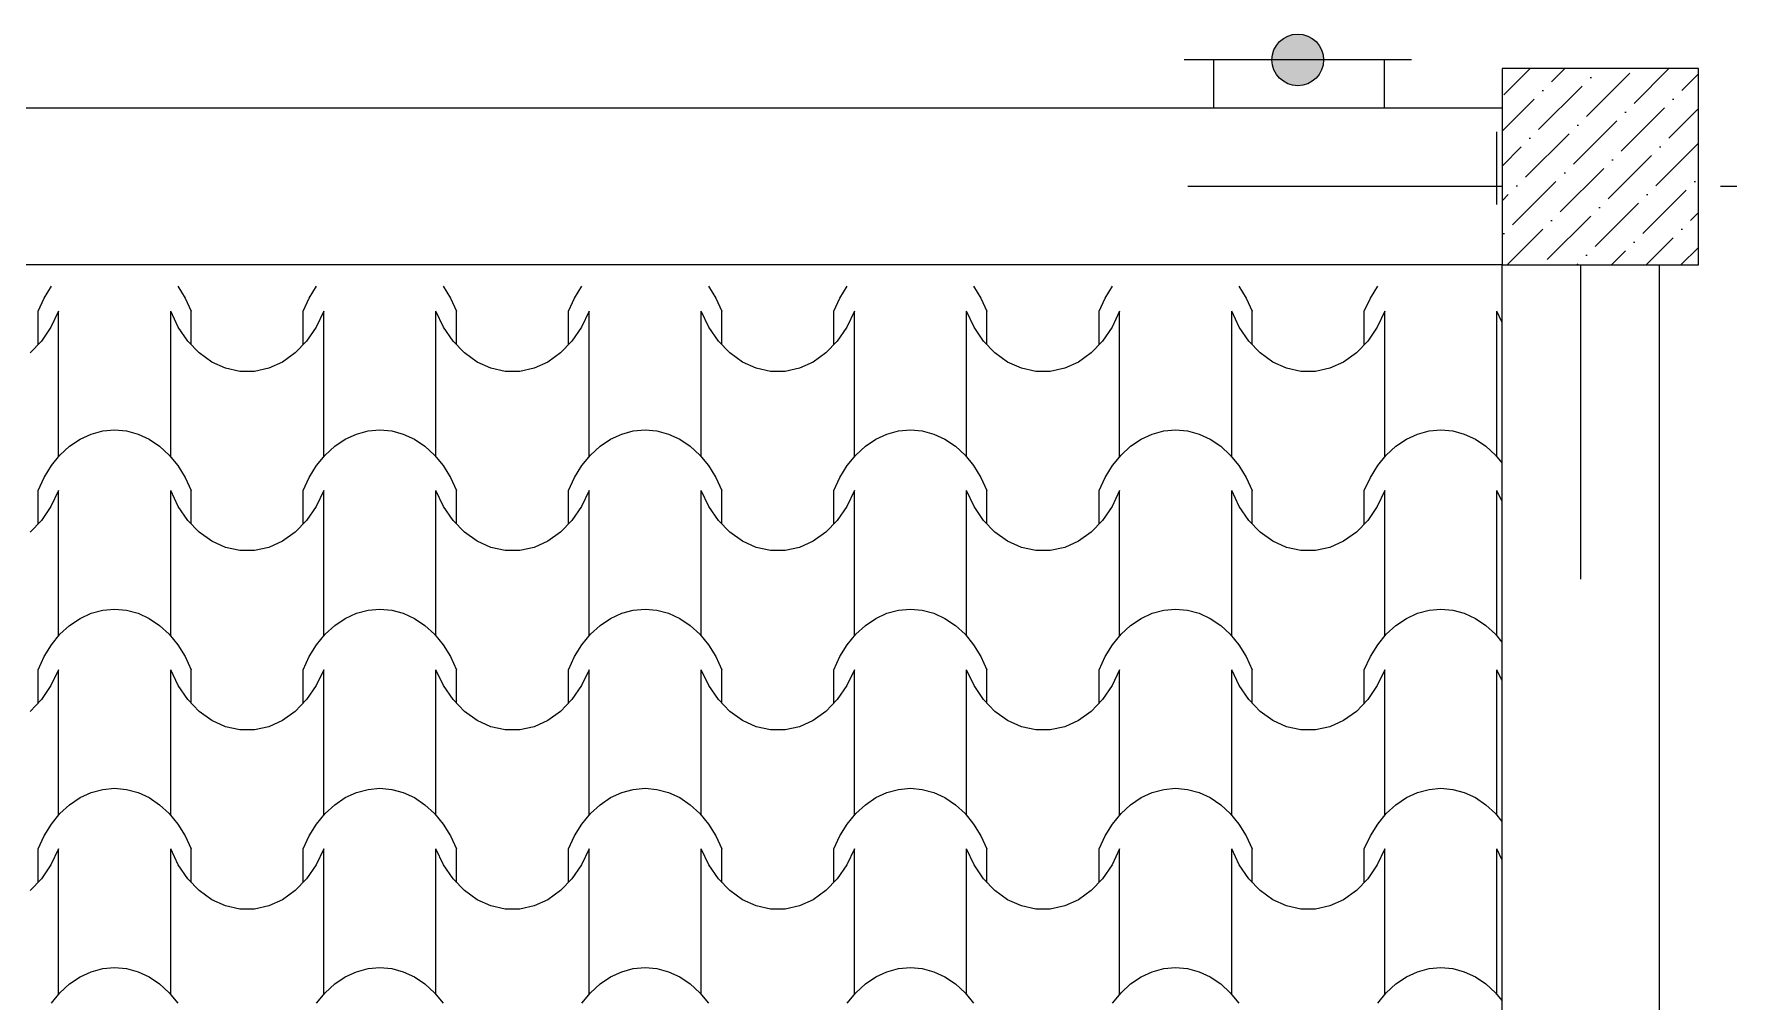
# Model space of a CAD drawing. Header units: millimetres. Extents: x 42452 to 2852333, y -419346 to 834876.
# Drawn here: x 2639287 to 2643624, y 671785 to 674249 of the extents above; entities that cross this region are included whole.
import ezdxf

# ---------------------------------------------------------------- set-up
doc = ezdxf.new("R2010")
doc.units = ezdxf.units.MM
doc.layers.add('memar', color=7, linetype='Continuous', lineweight=25)

msp = doc.modelspace()

# ---------------------------------------------------------------- hatches: boundary and pattern name
at = {"layer": 'memar', "lineweight": 25}
h = msp.add_hatch(color=256, dxfattribs=at)
h.dxf.hatch_style = 1
h.paths.add_polyline_path([(2642440.16201, 674183.56566, 1), (2642571.71499, 674183.56566, 1)])
h = msp.add_hatch(dxfattribs=at)
h.set_pattern_fill('ANSI36', color=256, scale=500)
h.set_pattern_definition([(45, (884787.793, 3130561.63), (33.1456304, 121.533978), [156.25, -31.25, 0, -31.25])])
h.paths.add_polyline_path([(2643026.33493, 674161.54702), (2643026.33493, 673661.54702), (2643526.33493, 673661.54702), (2643526.33493, 674161.54702)])

# ---------------------------------------------------------------- linework, layer by layer
at = {"layer": 'memar', "linetype": 'Continuous', "lineweight": 25}
for p, q in [((2642795.20881, 674183.56566), (2642216.66818, 674183.56566)), ((2642291.44554, 674183.56566), (2642291.44554, 674061.54702)), ((2642726.33493, 674183.56566), (2642726.33493, 674061.54702))]:
    msp.add_line(p, q, dxfattribs=at)
at = {"layer": 'memar', "color": 7, "linetype": 'Continuous', "lineweight": 25}
for p, q in [((2643013.21787, 673815.01278), (2643013.21787, 674000.08647)), ((2643624.40106, 673861.55539), (2643582.21356, 673861.55539)), ((2639297.64066, 673543.73813), (2639312.93007, 673576.98216)), ((2639312.93007, 673576.98216), (2639331.66538, 673607.20782)), ((2639653.65039, 673607.20782), (2639672.38569, 673576.98216)), ((2639672.38569, 673576.98216), (2639687.67511, 673543.73813)), ((2639973.20015, 673543.73813), (2639988.48957, 673576.98216)), ((2639988.48957, 673576.98216), (2640007.22488, 673607.20782)), ((2640329.20988, 673607.20782), (2640347.94519, 673576.98216)), ((2640347.94519, 673576.98216), (2640363.23461, 673543.73813)), ((2640648.75964, 673543.73813), (2640664.04906, 673576.98216)), ((2640664.04906, 673576.98216), (2640682.78437, 673607.20782)), ((2641004.76937, 673607.20782), (2641023.50468, 673576.98216)), ((2641023.50468, 673576.98216), (2641038.7941, 673543.73813)), ((2641324.31914, 673543.73813), (2641339.60856, 673576.98216)), ((2641339.60856, 673576.98216), (2641358.34386, 673607.20782)), ((2641680.32887, 673607.20782), (2641699.06417, 673576.98216)), ((2641699.06417, 673576.98216), (2641714.35359, 673543.73813)), ((2641999.87863, 673543.73813), (2642015.16805, 673576.98216)), ((2642015.16805, 673576.98216), (2642033.90336, 673607.20782)), ((2642355.88836, 673607.20782), (2642374.62367, 673576.98216)), ((2642374.62367, 673576.98216), (2642389.91309, 673543.73813)), ((2642675.43812, 673543.73813), (2642690.72754, 673576.98216)), ((2642690.72754, 673576.98216), (2642709.46285, 673607.20782)), ((2639297.64066, 673458.65413), (2639297.64066, 673543.73813)), ((2639349.89536, 673543.73813), (2639330.5762, 673503.22893)), ((2639349.89536, 673358.66444), (2639349.89536, 673543.73813)), ((2639635.4204, 673358.66444), (2639635.4204, 673543.73813)), ((2639654.73957, 673503.22893), (2639635.4204, 673543.73813)), ((2639687.67511, 673458.65413), (2639687.67511, 673543.73813)), ((2639973.20015, 673458.65413), (2639973.20015, 673543.73813)), ((2640025.45486, 673543.73813), (2640006.13569, 673503.22893)), ((2640025.45486, 673358.66444), (2640025.45486, 673543.73813)), ((2640310.9799, 673358.66444), (2640310.9799, 673543.73813)), ((2640330.29906, 673503.22893), (2640310.9799, 673543.73813)), ((2640363.23461, 673458.65413), (2640363.23461, 673543.73813)), ((2640648.75964, 673458.65413), (2640648.75964, 673543.73813)), ((2640701.01435, 673543.73813), (2640681.69519, 673503.22893)), ((2640701.01435, 673358.66444), (2640701.01435, 673543.73813)), ((2640986.53939, 673358.66444), (2640986.53939, 673543.73813)), ((2641005.85855, 673503.22893), (2640986.53939, 673543.73813)), ((2641038.7941, 673458.65413), (2641038.7941, 673543.73813)), ((2641324.31914, 673458.65413), (2641324.31914, 673543.73813)), ((2641376.57385, 673543.73813), (2641357.25468, 673503.22893)), ((2641376.57385, 673358.66444), (2641376.57385, 673543.73813)), ((2641662.09888, 673358.66444), (2641662.09888, 673543.73813)), ((2641681.41805, 673503.22893), (2641662.09888, 673543.73813)), ((2641714.35359, 673458.65413), (2641714.35359, 673543.73813)), ((2641999.87863, 673458.65413), (2641999.87863, 673543.73813)), ((2642052.13334, 673543.73813), (2642032.81418, 673503.22893)), ((2642052.13334, 673358.66444), (2642052.13334, 673543.73813)), ((2642337.65838, 673358.66444), (2642337.65838, 673543.73813)), ((2642356.97754, 673503.22893), (2642337.65838, 673543.73813)), ((2642389.91309, 673458.65413), (2642389.91309, 673543.73813)), ((2642675.43812, 673458.65413), (2642675.43812, 673543.73813)), ((2642727.69283, 673543.73813), (2642708.37367, 673503.22893)), ((2642727.69283, 673358.66444), (2642727.69283, 673543.73813)), ((2643013.21787, 673358.66444), (2643013.21787, 673543.73813)), ((2643025.96417, 673517.01117), (2643013.21787, 673543.73813)), ((2639330.5762, 673503.22893), (2639306.15847, 673467.49899)), ((2639679.1573, 673467.49899), (2639654.73957, 673503.22893)), ((2640006.13569, 673503.22893), (2639981.71796, 673467.49899)), ((2640354.7168, 673467.49899), (2640330.29906, 673503.22893)), ((2640681.69519, 673503.22893), (2640657.27745, 673467.49899)), ((2641030.27629, 673467.49899), (2641005.85855, 673503.22893)), ((2641357.25468, 673503.22893), (2641332.83695, 673467.49899)), ((2641705.83578, 673467.49899), (2641681.41805, 673503.22893)), ((2642032.81418, 673503.22893), (2642008.39644, 673467.49899)), ((2642381.39528, 673467.49899), (2642356.97754, 673503.22893)), ((2642708.37367, 673503.22893), (2642683.95593, 673467.49899)), ((2639306.15847, 673467.49899), (2639277.35074, 673437.58517)), ((2639707.96503, 673437.58517), (2639679.1573, 673467.49899)), ((2639740.32678, 673414.35552), (2639707.96503, 673437.58517)), ((2639952.91023, 673437.58517), (2639920.54848, 673414.35552)), ((2639981.71796, 673467.49899), (2639952.91023, 673437.58517)), ((2640383.52452, 673437.58517), (2640354.7168, 673467.49899)), ((2640415.88628, 673414.35552), (2640383.52452, 673437.58517)), ((2640628.46972, 673437.58517), (2640596.10797, 673414.35552)), ((2640657.27745, 673467.49899), (2640628.46972, 673437.58517)), ((2641059.08402, 673437.58517), (2641030.27629, 673467.49899)), ((2641091.44577, 673414.35552), (2641059.08402, 673437.58517)), ((2641304.02922, 673437.58517), (2641271.66747, 673414.35552)), ((2641332.83695, 673467.49899), (2641304.02922, 673437.58517)), ((2641734.64351, 673437.58517), (2641705.83578, 673467.49899)), ((2641767.00526, 673414.35552), (2641734.64351, 673437.58517)), ((2641979.58871, 673437.58517), (2641947.22696, 673414.35552)), ((2642008.39644, 673467.49899), (2641979.58871, 673437.58517)), ((2642410.20301, 673437.58517), (2642381.39528, 673467.49899)), ((2642442.56476, 673414.35552), (2642410.20301, 673437.58517)), ((2642655.14821, 673437.58517), (2642622.78645, 673414.35552)), ((2642683.95593, 673467.49899), (2642655.14821, 673437.58517)), ((2639775.30346, 673398.48415), (2639740.32678, 673414.35552)), ((2639811.88007, 673390.43163), (2639775.30346, 673398.48415)), ((2639885.5718, 673398.48415), (2639848.9952, 673390.43163)), ((2639920.54848, 673414.35552), (2639885.5718, 673398.48415)), ((2640450.86295, 673398.48415), (2640415.88628, 673414.35552)), ((2640487.43956, 673390.43163), (2640450.86295, 673398.48415)), ((2640561.1313, 673398.48415), (2640524.55469, 673390.43163)), ((2640596.10797, 673414.35552), (2640561.1313, 673398.48415)), ((2641126.42244, 673398.48415), (2641091.44577, 673414.35552)), ((2641162.99905, 673390.43163), (2641126.42244, 673398.48415)), ((2641236.69079, 673398.48415), (2641200.11418, 673390.43163)), ((2641271.66747, 673414.35552), (2641236.69079, 673398.48415)), ((2641801.98194, 673398.48415), (2641767.00526, 673414.35552)), ((2641838.55855, 673390.43163), (2641801.98194, 673398.48415)), ((2641912.25029, 673398.48415), (2641875.67368, 673390.43163)), ((2641947.22696, 673414.35552), (2641912.25029, 673398.48415)), ((2642477.54143, 673398.48415), (2642442.56476, 673414.35552)), ((2642514.11804, 673390.43163), (2642477.54143, 673398.48415)), ((2642587.80978, 673398.48415), (2642551.23317, 673390.43163)), ((2642622.78645, 673414.35552), (2642587.80978, 673398.48415)), ((2639349.89536, 673173.59076), (2639349.89536, 673358.66444)), ((2639635.4204, 673173.59076), (2639635.4204, 673358.66444)), ((2639830.43763, 673390.43163), (2639811.88007, 673390.43163)), ((2639848.9952, 673390.43163), (2639830.43763, 673390.43163)), ((2640025.45486, 673173.59076), (2640025.45486, 673358.66444)), ((2640310.9799, 673173.59076), (2640310.9799, 673358.66444)), ((2640505.99712, 673390.43163), (2640487.43956, 673390.43163)), ((2640524.55469, 673390.43163), (2640505.99712, 673390.43163)), ((2640701.01435, 673173.59076), (2640701.01435, 673358.66444)), ((2640986.53939, 673173.59076), (2640986.53939, 673358.66444)), ((2641181.55662, 673390.43163), (2641162.99905, 673390.43163)), ((2641200.11418, 673390.43163), (2641181.55662, 673390.43163)), ((2641376.57385, 673173.59076), (2641376.57385, 673358.66444)), ((2641662.09888, 673173.59076), (2641662.09888, 673358.66444)), ((2641857.11611, 673390.43163), (2641838.55855, 673390.43163)), ((2641875.67368, 673390.43163), (2641857.11611, 673390.43163)), ((2642052.13334, 673173.59076), (2642052.13334, 673358.66444)), ((2642337.65838, 673173.59076), (2642337.65838, 673358.66444)), ((2642532.67561, 673390.43163), (2642514.11804, 673390.43163)), ((2642551.23317, 673390.43163), (2642532.67561, 673390.43163)), ((2642727.69283, 673173.59076), (2642727.69283, 673358.66444)), ((2643013.21787, 673173.59076), (2643013.21787, 673358.66444)), ((2639377.97765, 673200.00663), (2639404.66668, 673217.98582)), ((2639404.66668, 673217.98582), (2639433.04274, 673231.08014)), ((2639433.04274, 673231.08014), (2639462.5618, 673239.03852)), ((2639462.5618, 673239.03852), (2639492.65788, 673241.70837)), ((2639492.65788, 673241.70837), (2639522.75397, 673239.03852)), ((2639522.75397, 673239.03852), (2639552.27302, 673231.08014)), ((2639552.27302, 673231.08014), (2639580.64909, 673217.98582)), ((2639580.64909, 673217.98582), (2639607.33811, 673200.00663)), ((2640053.53715, 673200.00663), (2640080.22617, 673217.98582)), ((2640080.22617, 673217.98582), (2640108.60224, 673231.08014)), ((2640108.60224, 673231.08014), (2640138.12129, 673239.03852)), ((2640138.12129, 673239.03852), (2640168.21738, 673241.70837)), ((2640168.21738, 673241.70837), (2640198.31346, 673239.03852)), ((2640198.31346, 673239.03852), (2640227.83252, 673231.08014)), ((2640227.83252, 673231.08014), (2640256.20858, 673217.98582)), ((2640256.20858, 673217.98582), (2640282.89761, 673200.00663)), ((2640729.09664, 673200.00663), (2640755.78567, 673217.98582)), ((2640755.78567, 673217.98582), (2640784.16173, 673231.08014)), ((2640784.16173, 673231.08014), (2640813.68079, 673239.03852)), ((2640813.68079, 673239.03852), (2640843.77687, 673241.70837)), ((2640843.77687, 673241.70837), (2640873.87295, 673239.03852)), ((2640873.87295, 673239.03852), (2640903.39201, 673231.08014)), ((2640903.39201, 673231.08014), (2640931.76808, 673217.98582)), ((2640931.76808, 673217.98582), (2640958.4571, 673200.00663)), ((2641404.65613, 673200.00663), (2641431.34516, 673217.98582)), ((2641431.34516, 673217.98582), (2641459.72123, 673231.08014)), ((2641459.72123, 673231.08014), (2641489.24028, 673239.03852)), ((2641489.24028, 673239.03852), (2641519.33636, 673241.70837)), ((2641519.33636, 673241.70837), (2641549.43245, 673239.03852)), ((2641549.43245, 673239.03852), (2641578.9515, 673231.08014)), ((2641578.9515, 673231.08014), (2641607.32757, 673217.98582)), ((2641607.32757, 673217.98582), (2641634.0166, 673200.00663)), ((2642080.21563, 673200.00663), (2642106.90465, 673217.98582)), ((2642106.90465, 673217.98582), (2642135.28072, 673231.08014)), ((2642135.28072, 673231.08014), (2642164.79978, 673239.03852)), ((2642164.79978, 673239.03852), (2642194.89586, 673241.70837)), ((2642194.89586, 673241.70837), (2642224.99194, 673239.03852)), ((2642224.99194, 673239.03852), (2642254.511, 673231.08014)), ((2642254.511, 673231.08014), (2642282.88706, 673217.98582)), ((2642282.88706, 673217.98582), (2642309.57609, 673200.00663)), ((2642755.77512, 673200.00663), (2642782.46415, 673217.98582)), ((2642782.46415, 673217.98582), (2642810.84021, 673231.08014)), ((2642810.84021, 673231.08014), (2642840.35927, 673239.03852)), ((2642840.35927, 673239.03852), (2642870.45535, 673241.70837)), ((2642870.45535, 673241.70837), (2642900.55144, 673239.03852)), ((2642900.55144, 673239.03852), (2642930.07049, 673231.08014)), ((2642930.07049, 673231.08014), (2642958.44656, 673217.98582)), ((2642958.44656, 673217.98582), (2642985.13558, 673200.00663)), ((2639331.66538, 673150.85948), (2639353.48737, 673177.48726)), ((2639353.48737, 673177.48726), (2639377.97765, 673200.00663)), ((2639607.33811, 673200.00663), (2639631.8284, 673177.48726)), ((2639631.8284, 673177.48726), (2639653.65039, 673150.85948)), ((2640007.22488, 673150.85948), (2640029.04687, 673177.48726)), ((2640029.04687, 673177.48726), (2640053.53715, 673200.00663)), ((2640282.89761, 673200.00663), (2640307.38789, 673177.48726)), ((2640307.38789, 673177.48726), (2640329.20988, 673150.85948)), ((2640682.78437, 673150.85948), (2640704.60636, 673177.48726)), ((2640704.60636, 673177.48726), (2640729.09664, 673200.00663)), ((2640958.4571, 673200.00663), (2640982.94738, 673177.48726)), ((2640982.94738, 673177.48726), (2641004.76937, 673150.85948)), ((2641358.34386, 673150.85948), (2641380.16585, 673177.48726)), ((2641380.16585, 673177.48726), (2641404.65613, 673200.00663)), ((2641634.0166, 673200.00663), (2641658.50688, 673177.48726)), ((2641658.50688, 673177.48726), (2641680.32887, 673150.85948)), ((2642033.90336, 673150.85948), (2642055.72535, 673177.48726)), ((2642055.72535, 673177.48726), (2642080.21563, 673200.00663)), ((2642309.57609, 673200.00663), (2642334.06637, 673177.48726)), ((2642334.06637, 673177.48726), (2642355.88836, 673150.85948)), ((2642709.46285, 673150.85948), (2642731.28484, 673177.48726)), ((2642731.28484, 673177.48726), (2642755.77512, 673200.00663)), ((2642985.13558, 673200.00663), (2643009.62586, 673177.48726)), ((2643009.62586, 673177.48726), (2643025.96417, 673157.55082)), ((2639312.93007, 673120.63382), (2639331.66538, 673150.85948)), ((2639653.65039, 673150.85948), (2639672.38569, 673120.63382)), ((2639988.48957, 673120.63382), (2640007.22488, 673150.85948)), ((2640329.20988, 673150.85948), (2640347.94519, 673120.63382)), ((2640664.04906, 673120.63382), (2640682.78437, 673150.85948)), ((2641004.76937, 673150.85948), (2641023.50468, 673120.63382)), ((2641339.60856, 673120.63382), (2641358.34386, 673150.85948)), ((2641680.32887, 673150.85948), (2641699.06417, 673120.63382)), ((2642015.16805, 673120.63382), (2642033.90336, 673150.85948)), ((2642355.88836, 673150.85948), (2642374.62367, 673120.63382)), ((2642690.72754, 673120.63382), (2642709.46285, 673150.85948)), ((2639297.64066, 673087.38979), (2639312.93007, 673120.63382)), ((2639672.38569, 673120.63382), (2639687.67511, 673087.38979)), ((2639973.20015, 673087.38979), (2639988.48957, 673120.63382)), ((2640347.94519, 673120.63382), (2640363.23461, 673087.38979)), ((2640648.75964, 673087.38979), (2640664.04906, 673120.63382)), ((2641023.50468, 673120.63382), (2641038.7941, 673087.38979)), ((2641324.31914, 673087.38979), (2641339.60856, 673120.63382)), ((2641699.06417, 673120.63382), (2641714.35359, 673087.38979)), ((2641999.87863, 673087.38979), (2642015.16805, 673120.63382)), ((2642374.62367, 673120.63382), (2642389.91309, 673087.38979)), ((2642675.43812, 673087.38979), (2642690.72754, 673120.63382)), ((2639297.64066, 673002.3058), (2639297.64066, 673087.38979)), ((2639330.5762, 673046.88059), (2639306.15847, 673011.15066)), ((2639349.89536, 673087.38979), (2639330.5762, 673046.88059)), ((2639349.89536, 672902.31611), (2639349.89536, 673087.38979)), ((2639635.4204, 672902.31611), (2639635.4204, 673087.38979)), ((2639654.73957, 673046.88059), (2639635.4204, 673087.38979)), ((2639679.1573, 673011.15066), (2639654.73957, 673046.88059)), ((2639687.67511, 673002.3058), (2639687.67511, 673087.38979)), ((2639973.20015, 673002.3058), (2639973.20015, 673087.38979)), ((2640006.13569, 673046.88059), (2639981.71796, 673011.15066)), ((2640025.45486, 673087.38979), (2640006.13569, 673046.88059)), ((2640025.45486, 672902.31611), (2640025.45486, 673087.38979)), ((2640310.9799, 672902.31611), (2640310.9799, 673087.38979)), ((2640330.29906, 673046.88059), (2640310.9799, 673087.38979)), ((2640354.7168, 673011.15066), (2640330.29906, 673046.88059)), ((2640363.23461, 673002.3058), (2640363.23461, 673087.38979)), ((2640648.75964, 673002.3058), (2640648.75964, 673087.38979)), ((2640681.69519, 673046.88059), (2640657.27745, 673011.15066)), ((2640701.01435, 673087.38979), (2640681.69519, 673046.88059)), ((2640701.01435, 672902.31611), (2640701.01435, 673087.38979)), ((2640986.53939, 672902.31611), (2640986.53939, 673087.38979)), ((2641005.85855, 673046.88059), (2640986.53939, 673087.38979)), ((2641030.27629, 673011.15066), (2641005.85855, 673046.88059)), ((2641038.7941, 673002.3058), (2641038.7941, 673087.38979)), ((2641324.31914, 673002.3058), (2641324.31914, 673087.38979)), ((2641357.25468, 673046.88059), (2641332.83695, 673011.15066)), ((2641376.57385, 673087.38979), (2641357.25468, 673046.88059)), ((2641376.57385, 672902.31611), (2641376.57385, 673087.38979)), ((2641662.09888, 672902.31611), (2641662.09888, 673087.38979)), ((2641681.41805, 673046.88059), (2641662.09888, 673087.38979)), ((2641705.83578, 673011.15066), (2641681.41805, 673046.88059)), ((2641714.35359, 673002.3058), (2641714.35359, 673087.38979)), ((2641999.87863, 673002.3058), (2641999.87863, 673087.38979)), ((2642032.81418, 673046.88059), (2642008.39644, 673011.15066)), ((2642052.13334, 673087.38979), (2642032.81418, 673046.88059)), ((2642052.13334, 672902.31611), (2642052.13334, 673087.38979)), ((2642337.65838, 672902.31611), (2642337.65838, 673087.38979)), ((2642356.97754, 673046.88059), (2642337.65838, 673087.38979)), ((2642381.39528, 673011.15066), (2642356.97754, 673046.88059)), ((2642389.91309, 673002.3058), (2642389.91309, 673087.38979)), ((2642675.43812, 673002.3058), (2642675.43812, 673087.38979)), ((2642708.37367, 673046.88059), (2642683.95593, 673011.15066)), ((2642727.69283, 673087.38979), (2642708.37367, 673046.88059)), ((2642727.69283, 672902.31611), (2642727.69283, 673087.38979)), ((2643013.21787, 672902.31611), (2643013.21787, 673087.38979)), ((2643025.96417, 673060.66284), (2643013.21787, 673087.38979)), ((2639306.15847, 673011.15066), (2639277.35074, 672981.23683)), ((2639707.96503, 672981.23683), (2639679.1573, 673011.15066)), ((2639981.71796, 673011.15066), (2639952.91023, 672981.23683)), ((2640383.52452, 672981.23683), (2640354.7168, 673011.15066)), ((2640657.27745, 673011.15066), (2640628.46972, 672981.23683)), ((2641059.08402, 672981.23683), (2641030.27629, 673011.15066)), ((2641332.83695, 673011.15066), (2641304.02922, 672981.23683)), ((2641734.64351, 672981.23683), (2641705.83578, 673011.15066)), ((2642008.39644, 673011.15066), (2641979.58871, 672981.23683)), ((2642410.20301, 672981.23683), (2642381.39528, 673011.15066)), ((2642683.95593, 673011.15066), (2642655.14821, 672981.23683)), ((2639740.32678, 672958.00718), (2639707.96503, 672981.23683)), ((2639775.30346, 672942.13581), (2639740.32678, 672958.00718)), ((2639920.54848, 672958.00718), (2639885.5718, 672942.13581)), ((2639952.91023, 672981.23683), (2639920.54848, 672958.00718)), ((2640415.88628, 672958.00718), (2640383.52452, 672981.23683)), ((2640450.86295, 672942.13581), (2640415.88628, 672958.00718)), ((2640596.10797, 672958.00718), (2640561.1313, 672942.13581)), ((2640628.46972, 672981.23683), (2640596.10797, 672958.00718)), ((2641091.44577, 672958.00718), (2641059.08402, 672981.23683)), ((2641126.42244, 672942.13581), (2641091.44577, 672958.00718)), ((2641271.66747, 672958.00718), (2641236.69079, 672942.13581)), ((2641304.02922, 672981.23683), (2641271.66747, 672958.00718)), ((2641767.00526, 672958.00718), (2641734.64351, 672981.23683)), ((2641801.98194, 672942.13581), (2641767.00526, 672958.00718)), ((2641947.22696, 672958.00718), (2641912.25029, 672942.13581)), ((2641979.58871, 672981.23683), (2641947.22696, 672958.00718)), ((2642442.56476, 672958.00718), (2642410.20301, 672981.23683)), ((2642477.54143, 672942.13581), (2642442.56476, 672958.00718)), ((2642622.78645, 672958.00718), (2642587.80978, 672942.13581)), ((2642655.14821, 672981.23683), (2642622.78645, 672958.00718)), ((2639811.88007, 672934.08329), (2639775.30346, 672942.13581)), ((2639830.43763, 672934.08329), (2639811.88007, 672934.08329)), ((2639848.9952, 672934.08329), (2639830.43763, 672934.08329)), ((2639885.5718, 672942.13581), (2639848.9952, 672934.08329)), ((2640487.43956, 672934.08329), (2640450.86295, 672942.13581)), ((2640505.99712, 672934.08329), (2640487.43956, 672934.08329)), ((2640524.55469, 672934.08329), (2640505.99712, 672934.08329)), ((2640561.1313, 672942.13581), (2640524.55469, 672934.08329)), ((2641162.99905, 672934.08329), (2641126.42244, 672942.13581)), ((2641181.55662, 672934.08329), (2641162.99905, 672934.08329)), ((2641200.11418, 672934.08329), (2641181.55662, 672934.08329)), ((2641236.69079, 672942.13581), (2641200.11418, 672934.08329)), ((2641838.55855, 672934.08329), (2641801.98194, 672942.13581)), ((2641857.11611, 672934.08329), (2641838.55855, 672934.08329)), ((2641875.67368, 672934.08329), (2641857.11611, 672934.08329)), ((2641912.25029, 672942.13581), (2641875.67368, 672934.08329)), ((2642514.11804, 672934.08329), (2642477.54143, 672942.13581)), ((2642532.67561, 672934.08329), (2642514.11804, 672934.08329)), ((2642551.23317, 672934.08329), (2642532.67561, 672934.08329)), ((2642587.80978, 672942.13581), (2642551.23317, 672934.08329)), ((2639349.89536, 672717.24242), (2639349.89536, 672902.31611)), ((2639635.4204, 672717.24242), (2639635.4204, 672902.31611)), ((2640025.45486, 672717.24242), (2640025.45486, 672902.31611)), ((2640310.9799, 672717.24242), (2640310.9799, 672902.31611)), ((2640701.01435, 672717.24242), (2640701.01435, 672902.31611)), ((2640986.53939, 672717.24242), (2640986.53939, 672902.31611)), ((2641376.57385, 672717.24242), (2641376.57385, 672902.31611)), ((2641662.09888, 672717.24242), (2641662.09888, 672902.31611)), ((2642052.13334, 672717.24242), (2642052.13334, 672902.31611)), ((2642337.65838, 672717.24242), (2642337.65838, 672902.31611)), ((2642727.69283, 672717.24242), (2642727.69283, 672902.31611)), ((2643013.21787, 672717.24242), (2643013.21787, 672902.31611)), ((2639462.5618, 672782.69018), (2639492.65788, 672785.36003)), ((2639492.65788, 672785.36003), (2639522.75397, 672782.69018)), ((2640138.12129, 672782.69018), (2640168.21738, 672785.36003)), ((2640168.21738, 672785.36003), (2640198.31346, 672782.69018)), ((2640813.68079, 672782.69018), (2640843.77687, 672785.36003)), ((2640843.77687, 672785.36003), (2640873.87295, 672782.69018)), ((2641489.24028, 672782.69018), (2641519.33636, 672785.36003)), ((2641519.33636, 672785.36003), (2641549.43245, 672782.69018)), ((2642164.79978, 672782.69018), (2642194.89586, 672785.36003)), ((2642194.89586, 672785.36003), (2642224.99194, 672782.69018)), ((2642840.35927, 672782.69018), (2642870.45535, 672785.36003)), ((2642870.45535, 672785.36003), (2642900.55144, 672782.69018)), ((2639353.48737, 672721.13892), (2639377.97765, 672743.65829)), ((2639377.97765, 672743.65829), (2639404.66668, 672761.63749)), ((2639404.66668, 672761.63749), (2639433.04274, 672774.7318)), ((2639433.04274, 672774.7318), (2639462.5618, 672782.69018)), ((2639522.75397, 672782.69018), (2639552.27302, 672774.7318)), ((2639552.27302, 672774.7318), (2639580.64909, 672761.63749)), ((2639580.64909, 672761.63749), (2639607.33811, 672743.65829)), ((2639607.33811, 672743.65829), (2639631.8284, 672721.13892)), ((2640029.04687, 672721.13892), (2640053.53715, 672743.65829)), ((2640053.53715, 672743.65829), (2640080.22617, 672761.63749)), ((2640080.22617, 672761.63749), (2640108.60224, 672774.7318)), ((2640108.60224, 672774.7318), (2640138.12129, 672782.69018)), ((2640198.31346, 672782.69018), (2640227.83252, 672774.7318)), ((2640227.83252, 672774.7318), (2640256.20858, 672761.63749)), ((2640256.20858, 672761.63749), (2640282.89761, 672743.65829)), ((2640282.89761, 672743.65829), (2640307.38789, 672721.13892)), ((2640704.60636, 672721.13892), (2640729.09664, 672743.65829)), ((2640729.09664, 672743.65829), (2640755.78567, 672761.63749)), ((2640755.78567, 672761.63749), (2640784.16173, 672774.7318)), ((2640784.16173, 672774.7318), (2640813.68079, 672782.69018)), ((2640873.87295, 672782.69018), (2640903.39201, 672774.7318)), ((2640903.39201, 672774.7318), (2640931.76808, 672761.63749)), ((2640931.76808, 672761.63749), (2640958.4571, 672743.65829)), ((2640958.4571, 672743.65829), (2640982.94738, 672721.13892)), ((2641380.16585, 672721.13892), (2641404.65613, 672743.65829)), ((2641404.65613, 672743.65829), (2641431.34516, 672761.63749)), ((2641431.34516, 672761.63749), (2641459.72123, 672774.7318)), ((2641459.72123, 672774.7318), (2641489.24028, 672782.69018)), ((2641549.43245, 672782.69018), (2641578.9515, 672774.7318)), ((2641578.9515, 672774.7318), (2641607.32757, 672761.63749)), ((2641607.32757, 672761.63749), (2641634.0166, 672743.65829)), ((2641634.0166, 672743.65829), (2641658.50688, 672721.13892)), ((2642055.72535, 672721.13892), (2642080.21563, 672743.65829)), ((2642080.21563, 672743.65829), (2642106.90465, 672761.63749)), ((2642106.90465, 672761.63749), (2642135.28072, 672774.7318)), ((2642135.28072, 672774.7318), (2642164.79978, 672782.69018)), ((2642224.99194, 672782.69018), (2642254.511, 672774.7318)), ((2642254.511, 672774.7318), (2642282.88706, 672761.63749)), ((2642282.88706, 672761.63749), (2642309.57609, 672743.65829)), ((2642309.57609, 672743.65829), (2642334.06637, 672721.13892)), ((2642731.28484, 672721.13892), (2642755.77512, 672743.65829)), ((2642755.77512, 672743.65829), (2642782.46415, 672761.63749)), ((2642782.46415, 672761.63749), (2642810.84021, 672774.7318)), ((2642810.84021, 672774.7318), (2642840.35927, 672782.69018)), ((2642900.55144, 672782.69018), (2642930.07049, 672774.7318)), ((2642930.07049, 672774.7318), (2642958.44656, 672761.63749)), ((2642958.44656, 672761.63749), (2642985.13558, 672743.65829)), ((2642985.13558, 672743.65829), (2643009.62586, 672721.13892)), ((2639331.66538, 672694.51114), (2639353.48737, 672721.13892)), ((2639631.8284, 672721.13892), (2639653.65039, 672694.51114)), ((2640007.22488, 672694.51114), (2640029.04687, 672721.13892)), ((2640307.38789, 672721.13892), (2640329.20988, 672694.51114)), ((2640682.78437, 672694.51114), (2640704.60636, 672721.13892)), ((2640982.94738, 672721.13892), (2641004.76937, 672694.51114)), ((2641358.34386, 672694.51114), (2641380.16585, 672721.13892)), ((2641658.50688, 672721.13892), (2641680.32887, 672694.51114)), ((2642033.90336, 672694.51114), (2642055.72535, 672721.13892)), ((2642334.06637, 672721.13892), (2642355.88836, 672694.51114)), ((2642709.46285, 672694.51114), (2642731.28484, 672721.13892)), ((2643009.62586, 672721.13892), (2643025.96417, 672701.20248)), ((2639297.64066, 672631.04146), (2639312.93007, 672664.28548)), ((2639312.93007, 672664.28548), (2639331.66538, 672694.51114)), ((2639653.65039, 672694.51114), (2639672.38569, 672664.28548)), ((2639672.38569, 672664.28548), (2639687.67511, 672631.04146)), ((2639973.20015, 672631.04146), (2639988.48957, 672664.28548)), ((2639988.48957, 672664.28548), (2640007.22488, 672694.51114)), ((2640329.20988, 672694.51114), (2640347.94519, 672664.28548)), ((2640347.94519, 672664.28548), (2640363.23461, 672631.04146)), ((2640648.75964, 672631.04146), (2640664.04906, 672664.28548)), ((2640664.04906, 672664.28548), (2640682.78437, 672694.51114)), ((2641004.76937, 672694.51114), (2641023.50468, 672664.28548)), ((2641023.50468, 672664.28548), (2641038.7941, 672631.04146)), ((2641324.31914, 672631.04146), (2641339.60856, 672664.28548)), ((2641339.60856, 672664.28548), (2641358.34386, 672694.51114)), ((2641680.32887, 672694.51114), (2641699.06417, 672664.28548)), ((2641699.06417, 672664.28548), (2641714.35359, 672631.04146)), ((2641999.87863, 672631.04146), (2642015.16805, 672664.28548)), ((2642015.16805, 672664.28548), (2642033.90336, 672694.51114)), ((2642355.88836, 672694.51114), (2642374.62367, 672664.28548)), ((2642374.62367, 672664.28548), (2642389.91309, 672631.04146)), ((2642675.43812, 672631.04146), (2642690.72754, 672664.28548)), ((2642690.72754, 672664.28548), (2642709.46285, 672694.51114)), ((2639297.64066, 672545.95746), (2639297.64066, 672631.04146)), ((2639349.89536, 672631.04146), (2639330.5762, 672590.53225)), ((2639349.89536, 672445.96777), (2639349.89536, 672631.04146)), ((2639635.4204, 672445.96777), (2639635.4204, 672631.04146)), ((2639654.73957, 672590.53225), (2639635.4204, 672631.04146)), ((2639687.67511, 672545.95746), (2639687.67511, 672631.04146)), ((2639973.20015, 672545.95746), (2639973.20015, 672631.04146)), ((2640025.45486, 672631.04146), (2640006.13569, 672590.53225)), ((2640025.45486, 672445.96777), (2640025.45486, 672631.04146)), ((2640310.9799, 672445.96777), (2640310.9799, 672631.04146)), ((2640330.29906, 672590.53225), (2640310.9799, 672631.04146)), ((2640363.23461, 672545.95746), (2640363.23461, 672631.04146)), ((2640648.75964, 672545.95746), (2640648.75964, 672631.04146)), ((2640701.01435, 672631.04146), (2640681.69519, 672590.53225)), ((2640701.01435, 672445.96777), (2640701.01435, 672631.04146)), ((2640986.53939, 672445.96777), (2640986.53939, 672631.04146)), ((2641005.85855, 672590.53225), (2640986.53939, 672631.04146)), ((2641038.7941, 672545.95746), (2641038.7941, 672631.04146)), ((2641324.31914, 672545.95746), (2641324.31914, 672631.04146)), ((2641376.57385, 672631.04146), (2641357.25468, 672590.53225)), ((2641376.57385, 672445.96777), (2641376.57385, 672631.04146)), ((2641662.09888, 672445.96777), (2641662.09888, 672631.04146)), ((2641681.41805, 672590.53225), (2641662.09888, 672631.04146)), ((2641714.35359, 672545.95746), (2641714.35359, 672631.04146)), ((2641999.87863, 672545.95746), (2641999.87863, 672631.04146)), ((2642052.13334, 672631.04146), (2642032.81418, 672590.53225)), ((2642052.13334, 672445.96777), (2642052.13334, 672631.04146)), ((2642337.65838, 672445.96777), (2642337.65838, 672631.04146)), ((2642356.97754, 672590.53225), (2642337.65838, 672631.04146)), ((2642389.91309, 672545.95746), (2642389.91309, 672631.04146)), ((2642675.43812, 672545.95746), (2642675.43812, 672631.04146)), ((2642727.69283, 672631.04146), (2642708.37367, 672590.53225)), ((2642727.69283, 672445.96777), (2642727.69283, 672631.04146)), ((2643013.21787, 672445.96777), (2643013.21787, 672631.04146)), ((2643025.96417, 672604.3145), (2643013.21787, 672631.04146)), ((2639330.5762, 672590.53225), (2639306.15847, 672554.80232)), ((2639679.1573, 672554.80232), (2639654.73957, 672590.53225)), ((2640006.13569, 672590.53225), (2639981.71796, 672554.80232)), ((2640354.7168, 672554.80232), (2640330.29906, 672590.53225)), ((2640681.69519, 672590.53225), (2640657.27745, 672554.80232)), ((2641030.27629, 672554.80232), (2641005.85855, 672590.53225)), ((2641357.25468, 672590.53225), (2641332.83695, 672554.80232)), ((2641705.83578, 672554.80232), (2641681.41805, 672590.53225)), ((2642032.81418, 672590.53225), (2642008.39644, 672554.80232)), ((2642381.39528, 672554.80232), (2642356.97754, 672590.53225)), ((2642708.37367, 672590.53225), (2642683.95593, 672554.80232)), ((2639306.15847, 672554.80232), (2639277.35074, 672524.88849)), ((2639707.96503, 672524.88849), (2639679.1573, 672554.80232)), ((2639740.32678, 672501.65885), (2639707.96503, 672524.88849)), ((2639952.91023, 672524.88849), (2639920.54848, 672501.65885)), ((2639981.71796, 672554.80232), (2639952.91023, 672524.88849)), ((2640383.52452, 672524.88849), (2640354.7168, 672554.80232)), ((2640415.88628, 672501.65885), (2640383.52452, 672524.88849)), ((2640628.46972, 672524.88849), (2640596.10797, 672501.65885)), ((2640657.27745, 672554.80232), (2640628.46972, 672524.88849)), ((2641059.08402, 672524.88849), (2641030.27629, 672554.80232)), ((2641091.44577, 672501.65885), (2641059.08402, 672524.88849)), ((2641304.02922, 672524.88849), (2641271.66747, 672501.65885)), ((2641332.83695, 672554.80232), (2641304.02922, 672524.88849)), ((2641734.64351, 672524.88849), (2641705.83578, 672554.80232)), ((2641767.00526, 672501.65885), (2641734.64351, 672524.88849)), ((2641979.58871, 672524.88849), (2641947.22696, 672501.65885)), ((2642008.39644, 672554.80232), (2641979.58871, 672524.88849)), ((2642410.20301, 672524.88849), (2642381.39528, 672554.80232)), ((2642442.56476, 672501.65885), (2642410.20301, 672524.88849)), ((2642655.14821, 672524.88849), (2642622.78645, 672501.65885)), ((2642683.95593, 672554.80232), (2642655.14821, 672524.88849)), ((2639775.30346, 672485.78748), (2639740.32678, 672501.65885)), ((2639811.88007, 672477.73495), (2639775.30346, 672485.78748)), ((2639885.5718, 672485.78748), (2639848.9952, 672477.73495)), ((2639920.54848, 672501.65885), (2639885.5718, 672485.78748)), ((2640450.86295, 672485.78748), (2640415.88628, 672501.65885)), ((2640487.43956, 672477.73495), (2640450.86295, 672485.78748)), ((2640561.1313, 672485.78748), (2640524.55469, 672477.73495)), ((2640596.10797, 672501.65885), (2640561.1313, 672485.78748)), ((2641126.42244, 672485.78748), (2641091.44577, 672501.65885)), ((2641162.99905, 672477.73495), (2641126.42244, 672485.78748)), ((2641236.69079, 672485.78748), (2641200.11418, 672477.73495)), ((2641271.66747, 672501.65885), (2641236.69079, 672485.78748)), ((2641801.98194, 672485.78748), (2641767.00526, 672501.65885)), ((2641838.55855, 672477.73495), (2641801.98194, 672485.78748)), ((2641912.25029, 672485.78748), (2641875.67368, 672477.73495)), ((2641947.22696, 672501.65885), (2641912.25029, 672485.78748)), ((2642477.54143, 672485.78748), (2642442.56476, 672501.65885)), ((2642514.11804, 672477.73495), (2642477.54143, 672485.78748)), ((2642587.80978, 672485.78748), (2642551.23317, 672477.73495)), ((2642622.78645, 672501.65885), (2642587.80978, 672485.78748)), ((2639349.89536, 672260.89408), (2639349.89536, 672445.96777)), ((2639635.4204, 672260.89408), (2639635.4204, 672445.96777)), ((2639830.43763, 672477.73495), (2639811.88007, 672477.73495)), ((2639848.9952, 672477.73495), (2639830.43763, 672477.73495)), ((2640025.45486, 672260.89408), (2640025.45486, 672445.96777)), ((2640310.9799, 672260.89408), (2640310.9799, 672445.96777)), ((2640505.99712, 672477.73495), (2640487.43956, 672477.73495)), ((2640524.55469, 672477.73495), (2640505.99712, 672477.73495)), ((2640701.01435, 672260.89408), (2640701.01435, 672445.96777)), ((2640986.53939, 672260.89408), (2640986.53939, 672445.96777)), ((2641181.55662, 672477.73495), (2641162.99905, 672477.73495)), ((2641200.11418, 672477.73495), (2641181.55662, 672477.73495)), ((2641376.57385, 672260.89408), (2641376.57385, 672445.96777)), ((2641662.09888, 672260.89408), (2641662.09888, 672445.96777)), ((2641857.11611, 672477.73495), (2641838.55855, 672477.73495)), ((2641875.67368, 672477.73495), (2641857.11611, 672477.73495)), ((2642052.13334, 672260.89408), (2642052.13334, 672445.96777)), ((2642337.65838, 672260.89408), (2642337.65838, 672445.96777)), ((2642532.67561, 672477.73495), (2642514.11804, 672477.73495)), ((2642551.23317, 672477.73495), (2642532.67561, 672477.73495)), ((2642727.69283, 672260.89408), (2642727.69283, 672445.96777)), ((2643013.21787, 672260.89408), (2643013.21787, 672445.96777)), ((2639404.66668, 672305.28915), (2639433.04274, 672318.38346)), ((2639433.04274, 672318.38346), (2639462.5618, 672326.34184)), ((2639462.5618, 672326.34184), (2639492.65788, 672329.0117)), ((2639492.65788, 672329.0117), (2639522.75397, 672326.34184)), ((2639522.75397, 672326.34184), (2639552.27302, 672318.38346)), ((2639552.27302, 672318.38346), (2639580.64909, 672305.28915)), ((2640080.22617, 672305.28915), (2640108.60224, 672318.38346)), ((2640108.60224, 672318.38346), (2640138.12129, 672326.34184)), ((2640138.12129, 672326.34184), (2640168.21738, 672329.0117)), ((2640168.21738, 672329.0117), (2640198.31346, 672326.34184)), ((2640198.31346, 672326.34184), (2640227.83252, 672318.38346)), ((2640227.83252, 672318.38346), (2640256.20858, 672305.28915)), ((2640755.78567, 672305.28915), (2640784.16173, 672318.38346)), ((2640784.16173, 672318.38346), (2640813.68079, 672326.34184)), ((2640813.68079, 672326.34184), (2640843.77687, 672329.0117)), ((2640843.77687, 672329.0117), (2640873.87295, 672326.34184)), ((2640873.87295, 672326.34184), (2640903.39201, 672318.38346)), ((2640903.39201, 672318.38346), (2640931.76808, 672305.28915)), ((2641431.34516, 672305.28915), (2641459.72123, 672318.38346)), ((2641459.72123, 672318.38346), (2641489.24028, 672326.34184)), ((2641489.24028, 672326.34184), (2641519.33636, 672329.0117)), ((2641519.33636, 672329.0117), (2641549.43245, 672326.34184)), ((2641549.43245, 672326.34184), (2641578.9515, 672318.38346)), ((2641578.9515, 672318.38346), (2641607.32757, 672305.28915)), ((2642106.90465, 672305.28915), (2642135.28072, 672318.38346)), ((2642135.28072, 672318.38346), (2642164.79978, 672326.34184)), ((2642164.79978, 672326.34184), (2642194.89586, 672329.0117)), ((2642194.89586, 672329.0117), (2642224.99194, 672326.34184)), ((2642224.99194, 672326.34184), (2642254.511, 672318.38346)), ((2642254.511, 672318.38346), (2642282.88706, 672305.28915)), ((2642782.46415, 672305.28915), (2642810.84021, 672318.38346)), ((2642810.84021, 672318.38346), (2642840.35927, 672326.34184)), ((2642840.35927, 672326.34184), (2642870.45535, 672329.0117)), ((2642870.45535, 672329.0117), (2642900.55144, 672326.34184)), ((2642900.55144, 672326.34184), (2642930.07049, 672318.38346)), ((2642930.07049, 672318.38346), (2642958.44656, 672305.28915)), ((2639331.66538, 672238.16281), (2639353.48737, 672264.79058)), ((2639353.48737, 672264.79058), (2639377.97765, 672287.30995)), ((2639377.97765, 672287.30995), (2639404.66668, 672305.28915)), ((2639580.64909, 672305.28915), (2639607.33811, 672287.30995)), ((2639607.33811, 672287.30995), (2639631.8284, 672264.79058)), ((2639631.8284, 672264.79058), (2639653.65039, 672238.16281)), ((2640007.22488, 672238.16281), (2640029.04687, 672264.79058)), ((2640029.04687, 672264.79058), (2640053.53715, 672287.30995)), ((2640053.53715, 672287.30995), (2640080.22617, 672305.28915)), ((2640256.20858, 672305.28915), (2640282.89761, 672287.30995)), ((2640282.89761, 672287.30995), (2640307.38789, 672264.79058)), ((2640307.38789, 672264.79058), (2640329.20988, 672238.16281)), ((2640682.78437, 672238.16281), (2640704.60636, 672264.79058)), ((2640704.60636, 672264.79058), (2640729.09664, 672287.30995)), ((2640729.09664, 672287.30995), (2640755.78567, 672305.28915)), ((2640931.76808, 672305.28915), (2640958.4571, 672287.30995)), ((2640958.4571, 672287.30995), (2640982.94738, 672264.79058)), ((2640982.94738, 672264.79058), (2641004.76937, 672238.16281)), ((2641358.34386, 672238.16281), (2641380.16585, 672264.79058)), ((2641380.16585, 672264.79058), (2641404.65613, 672287.30995)), ((2641404.65613, 672287.30995), (2641431.34516, 672305.28915)), ((2641607.32757, 672305.28915), (2641634.0166, 672287.30995)), ((2641634.0166, 672287.30995), (2641658.50688, 672264.79058)), ((2641658.50688, 672264.79058), (2641680.32887, 672238.16281)), ((2642033.90336, 672238.16281), (2642055.72535, 672264.79058)), ((2642055.72535, 672264.79058), (2642080.21563, 672287.30995)), ((2642080.21563, 672287.30995), (2642106.90465, 672305.28915)), ((2642282.88706, 672305.28915), (2642309.57609, 672287.30995)), ((2642309.57609, 672287.30995), (2642334.06637, 672264.79058)), ((2642334.06637, 672264.79058), (2642355.88836, 672238.16281)), ((2642709.46285, 672238.16281), (2642731.28484, 672264.79058)), ((2642731.28484, 672264.79058), (2642755.77512, 672287.30995)), ((2642755.77512, 672287.30995), (2642782.46415, 672305.28915)), ((2642958.44656, 672305.28915), (2642985.13558, 672287.30995)), ((2642985.13558, 672287.30995), (2643009.62586, 672264.79058)), ((2643009.62586, 672264.79058), (2643025.96417, 672244.85414)), ((2639312.93007, 672207.93715), (2639331.66538, 672238.16281)), ((2639653.65039, 672238.16281), (2639672.38569, 672207.93715)), ((2639988.48957, 672207.93715), (2640007.22488, 672238.16281)), ((2640329.20988, 672238.16281), (2640347.94519, 672207.93715)), ((2640664.04906, 672207.93715), (2640682.78437, 672238.16281)), ((2641004.76937, 672238.16281), (2641023.50468, 672207.93715)), ((2641339.60856, 672207.93715), (2641358.34386, 672238.16281)), ((2641680.32887, 672238.16281), (2641699.06417, 672207.93715)), ((2642015.16805, 672207.93715), (2642033.90336, 672238.16281)), ((2642355.88836, 672238.16281), (2642374.62367, 672207.93715)), ((2642690.72754, 672207.93715), (2642709.46285, 672238.16281)), ((2639297.64066, 672174.69312), (2639312.93007, 672207.93715)), ((2639672.38569, 672207.93715), (2639687.67511, 672174.69312)), ((2639973.20015, 672174.69312), (2639988.48957, 672207.93715)), ((2640347.94519, 672207.93715), (2640363.23461, 672174.69312)), ((2640648.75964, 672174.69312), (2640664.04906, 672207.93715)), ((2641023.50468, 672207.93715), (2641038.7941, 672174.69312)), ((2641324.31914, 672174.69312), (2641339.60856, 672207.93715)), ((2641699.06417, 672207.93715), (2641714.35359, 672174.69312)), ((2641999.87863, 672174.69312), (2642015.16805, 672207.93715)), ((2642374.62367, 672207.93715), (2642389.91309, 672174.69312)), ((2642675.43812, 672174.69312), (2642690.72754, 672207.93715)), ((2639297.64066, 672089.60912), (2639297.64066, 672174.69312)), ((2639330.5762, 672134.18392), (2639306.15847, 672098.45398)), ((2639349.89536, 672174.69312), (2639330.5762, 672134.18392)), ((2639349.89536, 671989.61943), (2639349.89536, 672174.69312)), ((2639635.4204, 671989.61943), (2639635.4204, 672174.69312)), ((2639654.73957, 672134.18392), (2639635.4204, 672174.69312)), ((2639679.1573, 672098.45398), (2639654.73957, 672134.18392)), ((2639687.67511, 672089.60912), (2639687.67511, 672174.69312)), ((2639973.20015, 672089.60912), (2639973.20015, 672174.69312)), ((2640006.13569, 672134.18392), (2639981.71796, 672098.45398)), ((2640025.45486, 672174.69312), (2640006.13569, 672134.18392)), ((2640025.45486, 671989.61943), (2640025.45486, 672174.69312)), ((2640310.9799, 671989.61943), (2640310.9799, 672174.69312)), ((2640330.29906, 672134.18392), (2640310.9799, 672174.69312)), ((2640354.7168, 672098.45398), (2640330.29906, 672134.18392)), ((2640363.23461, 672089.60912), (2640363.23461, 672174.69312)), ((2640648.75964, 672089.60912), (2640648.75964, 672174.69312)), ((2640681.69519, 672134.18392), (2640657.27745, 672098.45398)), ((2640701.01435, 672174.69312), (2640681.69519, 672134.18392)), ((2640701.01435, 671989.61943), (2640701.01435, 672174.69312)), ((2640986.53939, 671989.61943), (2640986.53939, 672174.69312)), ((2641005.85855, 672134.18392), (2640986.53939, 672174.69312)), ((2641030.27629, 672098.45398), (2641005.85855, 672134.18392)), ((2641038.7941, 672089.60912), (2641038.7941, 672174.69312)), ((2641324.31914, 672089.60912), (2641324.31914, 672174.69312)), ((2641357.25468, 672134.18392), (2641332.83695, 672098.45398)), ((2641376.57385, 672174.69312), (2641357.25468, 672134.18392)), ((2641376.57385, 671989.61943), (2641376.57385, 672174.69312)), ((2641662.09888, 671989.61943), (2641662.09888, 672174.69312)), ((2641681.41805, 672134.18392), (2641662.09888, 672174.69312)), ((2641705.83578, 672098.45398), (2641681.41805, 672134.18392)), ((2641714.35359, 672089.60912), (2641714.35359, 672174.69312)), ((2641999.87863, 672089.60912), (2641999.87863, 672174.69312)), ((2642032.81418, 672134.18392), (2642008.39644, 672098.45398)), ((2642052.13334, 672174.69312), (2642032.81418, 672134.18392)), ((2642052.13334, 671989.61943), (2642052.13334, 672174.69312)), ((2642337.65838, 671989.61943), (2642337.65838, 672174.69312)), ((2642356.97754, 672134.18392), (2642337.65838, 672174.69312)), ((2642381.39528, 672098.45398), (2642356.97754, 672134.18392)), ((2642389.91309, 672089.60912), (2642389.91309, 672174.69312)), ((2642675.43812, 672089.60912), (2642675.43812, 672174.69312)), ((2642708.37367, 672134.18392), (2642683.95593, 672098.45398)), ((2642727.69283, 672174.69312), (2642708.37367, 672134.18392)), ((2642727.69283, 671989.61943), (2642727.69283, 672174.69312)), ((2643013.21787, 671989.61943), (2643013.21787, 672174.69312)), ((2643025.96417, 672147.96616), (2643013.21787, 672174.69312)), ((2639306.15847, 672098.45398), (2639277.35074, 672068.54016)), ((2639707.96503, 672068.54016), (2639679.1573, 672098.45398)), ((2639981.71796, 672098.45398), (2639952.91023, 672068.54016)), ((2640383.52452, 672068.54016), (2640354.7168, 672098.45398)), ((2640657.27745, 672098.45398), (2640628.46972, 672068.54016)), ((2641059.08402, 672068.54016), (2641030.27629, 672098.45398)), ((2641332.83695, 672098.45398), (2641304.02922, 672068.54016)), ((2641734.64351, 672068.54016), (2641705.83578, 672098.45398)), ((2642008.39644, 672098.45398), (2641979.58871, 672068.54016)), ((2642410.20301, 672068.54016), (2642381.39528, 672098.45398)), ((2642683.95593, 672098.45398), (2642655.14821, 672068.54016)), ((2639740.32678, 672045.31051), (2639707.96503, 672068.54016)), ((2639952.91023, 672068.54016), (2639920.54848, 672045.31051)), ((2640415.88628, 672045.31051), (2640383.52452, 672068.54016)), ((2640628.46972, 672068.54016), (2640596.10797, 672045.31051)), ((2641091.44577, 672045.31051), (2641059.08402, 672068.54016)), ((2641304.02922, 672068.54016), (2641271.66747, 672045.31051)), ((2641767.00526, 672045.31051), (2641734.64351, 672068.54016)), ((2641979.58871, 672068.54016), (2641947.22696, 672045.31051)), ((2642442.56476, 672045.31051), (2642410.20301, 672068.54016)), ((2642655.14821, 672068.54016), (2642622.78645, 672045.31051)), ((2639775.30346, 672029.43914), (2639740.32678, 672045.31051)), ((2639811.88007, 672021.38662), (2639775.30346, 672029.43914)), ((2639830.43763, 672021.38662), (2639811.88007, 672021.38662)), ((2639848.9952, 672021.38662), (2639830.43763, 672021.38662)), ((2639885.5718, 672029.43914), (2639848.9952, 672021.38662)), ((2639920.54848, 672045.31051), (2639885.5718, 672029.43914)), ((2640450.86295, 672029.43914), (2640415.88628, 672045.31051)), ((2640487.43956, 672021.38662), (2640450.86295, 672029.43914)), ((2640505.99712, 672021.38662), (2640487.43956, 672021.38662)), ((2640524.55469, 672021.38662), (2640505.99712, 672021.38662)), ((2640561.1313, 672029.43914), (2640524.55469, 672021.38662)), ((2640596.10797, 672045.31051), (2640561.1313, 672029.43914)), ((2641126.42244, 672029.43914), (2641091.44577, 672045.31051)), ((2641162.99905, 672021.38662), (2641126.42244, 672029.43914)), ((2641181.55662, 672021.38662), (2641162.99905, 672021.38662)), ((2641200.11418, 672021.38662), (2641181.55662, 672021.38662)), ((2641236.69079, 672029.43914), (2641200.11418, 672021.38662)), ((2641271.66747, 672045.31051), (2641236.69079, 672029.43914)), ((2641801.98194, 672029.43914), (2641767.00526, 672045.31051)), ((2641838.55855, 672021.38662), (2641801.98194, 672029.43914)), ((2641857.11611, 672021.38662), (2641838.55855, 672021.38662)), ((2641875.67368, 672021.38662), (2641857.11611, 672021.38662)), ((2641912.25029, 672029.43914), (2641875.67368, 672021.38662)), ((2641947.22696, 672045.31051), (2641912.25029, 672029.43914)), ((2642477.54143, 672029.43914), (2642442.56476, 672045.31051)), ((2642514.11804, 672021.38662), (2642477.54143, 672029.43914)), ((2642532.67561, 672021.38662), (2642514.11804, 672021.38662)), ((2642551.23317, 672021.38662), (2642532.67561, 672021.38662)), ((2642587.80978, 672029.43914), (2642551.23317, 672021.38662)), ((2642622.78645, 672045.31051), (2642587.80978, 672029.43914)), ((2639349.89536, 671804.54575), (2639349.89536, 671989.61943)), ((2639635.4204, 671804.54575), (2639635.4204, 671989.61943)), ((2640025.45486, 671804.54575), (2640025.45486, 671989.61943)), ((2640310.9799, 671804.54575), (2640310.9799, 671989.61943)), ((2640701.01435, 671804.54575), (2640701.01435, 671989.61943)), ((2640986.53939, 671804.54575), (2640986.53939, 671989.61943)), ((2641376.57385, 671804.54575), (2641376.57385, 671989.61943)), ((2641662.09888, 671804.54575), (2641662.09888, 671989.61943)), ((2642052.13334, 671804.54575), (2642052.13334, 671989.61943)), ((2642337.65838, 671804.54575), (2642337.65838, 671989.61943)), ((2642727.69283, 671804.54575), (2642727.69283, 671989.61943)), ((2643013.21787, 671804.54575), (2643013.21787, 671989.61943)), ((2639353.48737, 671808.44225), (2639377.97765, 671830.96161)), ((2639377.97765, 671830.96161), (2639404.66668, 671848.94081)), ((2639404.66668, 671848.94081), (2639433.04274, 671862.03513)), ((2639433.04274, 671862.03513), (2639462.5618, 671869.9935)), ((2639462.5618, 671869.9935), (2639492.65788, 671872.66336)), ((2639492.65788, 671872.66336), (2639522.75397, 671869.9935)), ((2639522.75397, 671869.9935), (2639552.27302, 671862.03513)), ((2639552.27302, 671862.03513), (2639580.64909, 671848.94081)), ((2639580.64909, 671848.94081), (2639607.33811, 671830.96161)), ((2639607.33811, 671830.96161), (2639631.8284, 671808.44225)), ((2640029.04687, 671808.44225), (2640053.53715, 671830.96161)), ((2640053.53715, 671830.96161), (2640080.22617, 671848.94081)), ((2640080.22617, 671848.94081), (2640108.60224, 671862.03513)), ((2640108.60224, 671862.03513), (2640138.12129, 671869.9935)), ((2640138.12129, 671869.9935), (2640168.21738, 671872.66336)), ((2640168.21738, 671872.66336), (2640198.31346, 671869.9935)), ((2640198.31346, 671869.9935), (2640227.83252, 671862.03513)), ((2640227.83252, 671862.03513), (2640256.20858, 671848.94081)), ((2640256.20858, 671848.94081), (2640282.89761, 671830.96161)), ((2640282.89761, 671830.96161), (2640307.38789, 671808.44225)), ((2640704.60636, 671808.44225), (2640729.09664, 671830.96161)), ((2640729.09664, 671830.96161), (2640755.78567, 671848.94081)), ((2640755.78567, 671848.94081), (2640784.16173, 671862.03513)), ((2640784.16173, 671862.03513), (2640813.68079, 671869.9935)), ((2640813.68079, 671869.9935), (2640843.77687, 671872.66336)), ((2640843.77687, 671872.66336), (2640873.87295, 671869.9935)), ((2640873.87295, 671869.9935), (2640903.39201, 671862.03513)), ((2640903.39201, 671862.03513), (2640931.76808, 671848.94081)), ((2640931.76808, 671848.94081), (2640958.4571, 671830.96161)), ((2640958.4571, 671830.96161), (2640982.94738, 671808.44225)), ((2641380.16585, 671808.44225), (2641404.65613, 671830.96161)), ((2641404.65613, 671830.96161), (2641431.34516, 671848.94081)), ((2641431.34516, 671848.94081), (2641459.72123, 671862.03513)), ((2641459.72123, 671862.03513), (2641489.24028, 671869.9935)), ((2641489.24028, 671869.9935), (2641519.33636, 671872.66336)), ((2641519.33636, 671872.66336), (2641549.43245, 671869.9935)), ((2641549.43245, 671869.9935), (2641578.9515, 671862.03513)), ((2641578.9515, 671862.03513), (2641607.32757, 671848.94081)), ((2641607.32757, 671848.94081), (2641634.0166, 671830.96161)), ((2641634.0166, 671830.96161), (2641658.50688, 671808.44225)), ((2642055.72535, 671808.44225), (2642080.21563, 671830.96161)), ((2642080.21563, 671830.96161), (2642106.90465, 671848.94081)), ((2642106.90465, 671848.94081), (2642135.28072, 671862.03513)), ((2642135.28072, 671862.03513), (2642164.79978, 671869.9935)), ((2642164.79978, 671869.9935), (2642194.89586, 671872.66336)), ((2642194.89586, 671872.66336), (2642224.99194, 671869.9935)), ((2642224.99194, 671869.9935), (2642254.511, 671862.03513)), ((2642254.511, 671862.03513), (2642282.88706, 671848.94081)), ((2642282.88706, 671848.94081), (2642309.57609, 671830.96161)), ((2642309.57609, 671830.96161), (2642334.06637, 671808.44225)), ((2642731.28484, 671808.44225), (2642755.77512, 671830.96161)), ((2642755.77512, 671830.96161), (2642782.46415, 671848.94081)), ((2642782.46415, 671848.94081), (2642810.84021, 671862.03513)), ((2642810.84021, 671862.03513), (2642840.35927, 671869.9935)), ((2642840.35927, 671869.9935), (2642870.45535, 671872.66336)), ((2642870.45535, 671872.66336), (2642900.55144, 671869.9935)), ((2642900.55144, 671869.9935), (2642930.07049, 671862.03513)), ((2642930.07049, 671862.03513), (2642958.44656, 671848.94081)), ((2642958.44656, 671848.94081), (2642985.13558, 671830.96161)), ((2642985.13558, 671830.96161), (2643009.62586, 671808.44225)), ((2639331.66538, 671781.81447), (2639353.48737, 671808.44225)), ((2639631.8284, 671808.44225), (2639653.65039, 671781.81447)), ((2640007.22488, 671781.81447), (2640029.04687, 671808.44225)), ((2640307.38789, 671808.44225), (2640329.20988, 671781.81447)), ((2640682.78437, 671781.81447), (2640704.60636, 671808.44225)), ((2640982.94738, 671808.44225), (2641004.76937, 671781.81447)), ((2641358.34386, 671781.81447), (2641380.16585, 671808.44225)), ((2641658.50688, 671808.44225), (2641680.32887, 671781.81447)), ((2642033.90336, 671781.81447), (2642055.72535, 671808.44225)), ((2642334.06637, 671808.44225), (2642355.88836, 671781.81447)), ((2642709.46285, 671781.81447), (2642731.28484, 671808.44225)), ((2643009.62586, 671808.44225), (2643025.96417, 671788.50581))]:
    msp.add_line(p, q, dxfattribs=at)
at = {"layer": 'memar', "color": 3, "lineweight": 25}
msp.add_lwpolyline([(2643526.33493, 674161.54702), (2643026.33493, 674161.54702), (2643026.33493, 673661.54702), (2643526.33493, 673661.54702)], close=True, dxfattribs=at)
at = {"layer": 'memar', "color": 0, "lineweight": 25}
msp.add_lwpolyline([(2643026.33493, 673661.54702), (2637526.13986, 673661.54702), (2637526.13986, 674061.54702), (2643026.33493, 674061.54702)], close=True, dxfattribs=at)
at = {"layer": 'memar', "lineweight": 25}
for points in [[(2643026.33493, 673861.54702), (2642226.33493, 673861.54702)], [(2643226.14, 673661.54702), (2643226.14, 672861.54702)]]:
    msp.add_lwpolyline(points, dxfattribs=at)
at = {"layer": 'memar', "color": 0, "lineweight": 25}
for points in [[(2643025.96356, 654961.54702), (2643026.33493, 673661.54702)], [(2643426.14, 673661.54702), (2643426.14, 667661.54702)]]:
    msp.add_lwpolyline(points, dxfattribs=at)
at = {"layer": 'memar', "lineweight": 25}
msp.add_circle((2642505.9385, 674183.56566), 65.77649, dxfattribs=at)

doc.saveas('drawing.dxf')
